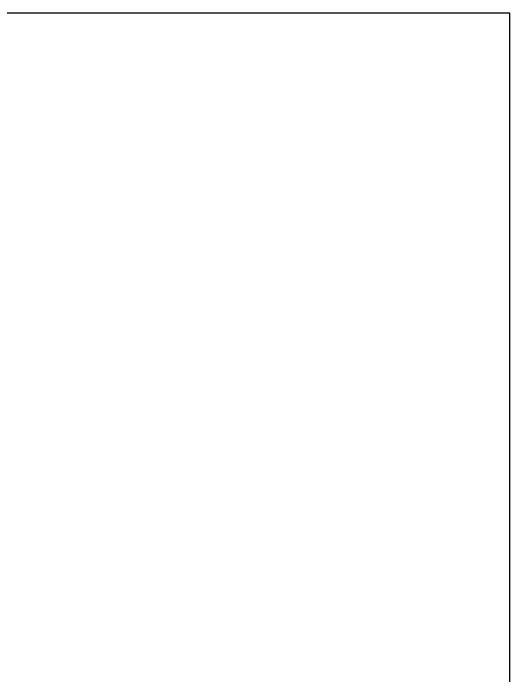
# Model space of a CAD drawing. Extents: x 3443499 to 7125205, y -1700016 to -264854.
# Drawn here: x 3529211.2 to 3529309.1, y -1077027.3 to -1076896.6 of the extents above; entities that cross this region are included whole.
import ezdxf

# ---------------------------------------------------------------- set-up
doc = ezdxf.new("R2010")
doc.units = 0
doc.header["$LTSCALE"] = 1000
doc.header["$MEASUREMENT"] = 0
for name, color, linetype in [('!校对', 2, 'CONTINUOUS'), ('LVTRY', 252, 'CONTINUOUS'), ('看线', 185, 'CONTINUOUS')]:
    doc.layers.add(name, color=color, linetype=linetype)
doc.styles.add('DIM_FONT', font='SIMPLEX', dxfattribs={"width": 0.7, "bigfont": 'GBCBIG'})

# ---------------------------------------------------------------- blocks, each defined once
blk = doc.blocks.new('A$C25274923')
at = {"layer": '看线', "color": 252, "ltscale": 0.5}
for points in [[(9600, 1750), (3700, 1750)], [(7600, 1750), (7600, 1400), (9600, 1400), (9600, 1750)]]:
    blk.add_lwpolyline(points, dxfattribs=at)
at = {"layer": 'LVTRY', "color": 252, "style": 'DIM_FONT', "text_generation_flag": 4, "width": 0.8, "flags": 9}
for tag, p in [('XSIZE', (10837.5, 12298.97)), ('YSIZE', (10837.5, 12298.97)), ('XSIZE', (38237.5, 12298.97)), ('YSIZE', (38237.5, 12298.97)), ('XSIZE', (38237.69, 12298.97)), ('YSIZE', (38237.69, 12298.97))]:
    blk.add_attdef(tag, p, '', height=0.5, rotation=90, dxfattribs=at)
at = {"layer": 'LVTRY', "color": 252, "style": 'DIM_FONT', "width": 0.8, "flags": 9}
for tag, p in [('XSIZE', (16562.5, 12298.97)), ('YSIZE', (16562.5, 12298.97)), ('XSIZE', (43962.5, 12298.97)), ('YSIZE', (43962.5, 12298.97)), ('XSIZE', (43962.69, 12298.97)), ('YSIZE', (43962.69, 12298.97))]:
    blk.add_attdef(tag, p, '', height=0.5, rotation=90, dxfattribs=at)

msp = doc.modelspace()

# ---------------------------------------------------------------- block references
at = {"layer": '!校对'}
msp.add_blockref('A$C25274923', (3519709.12, -1078646.62), dxfattribs=at)

doc.saveas('drawing.dxf')
